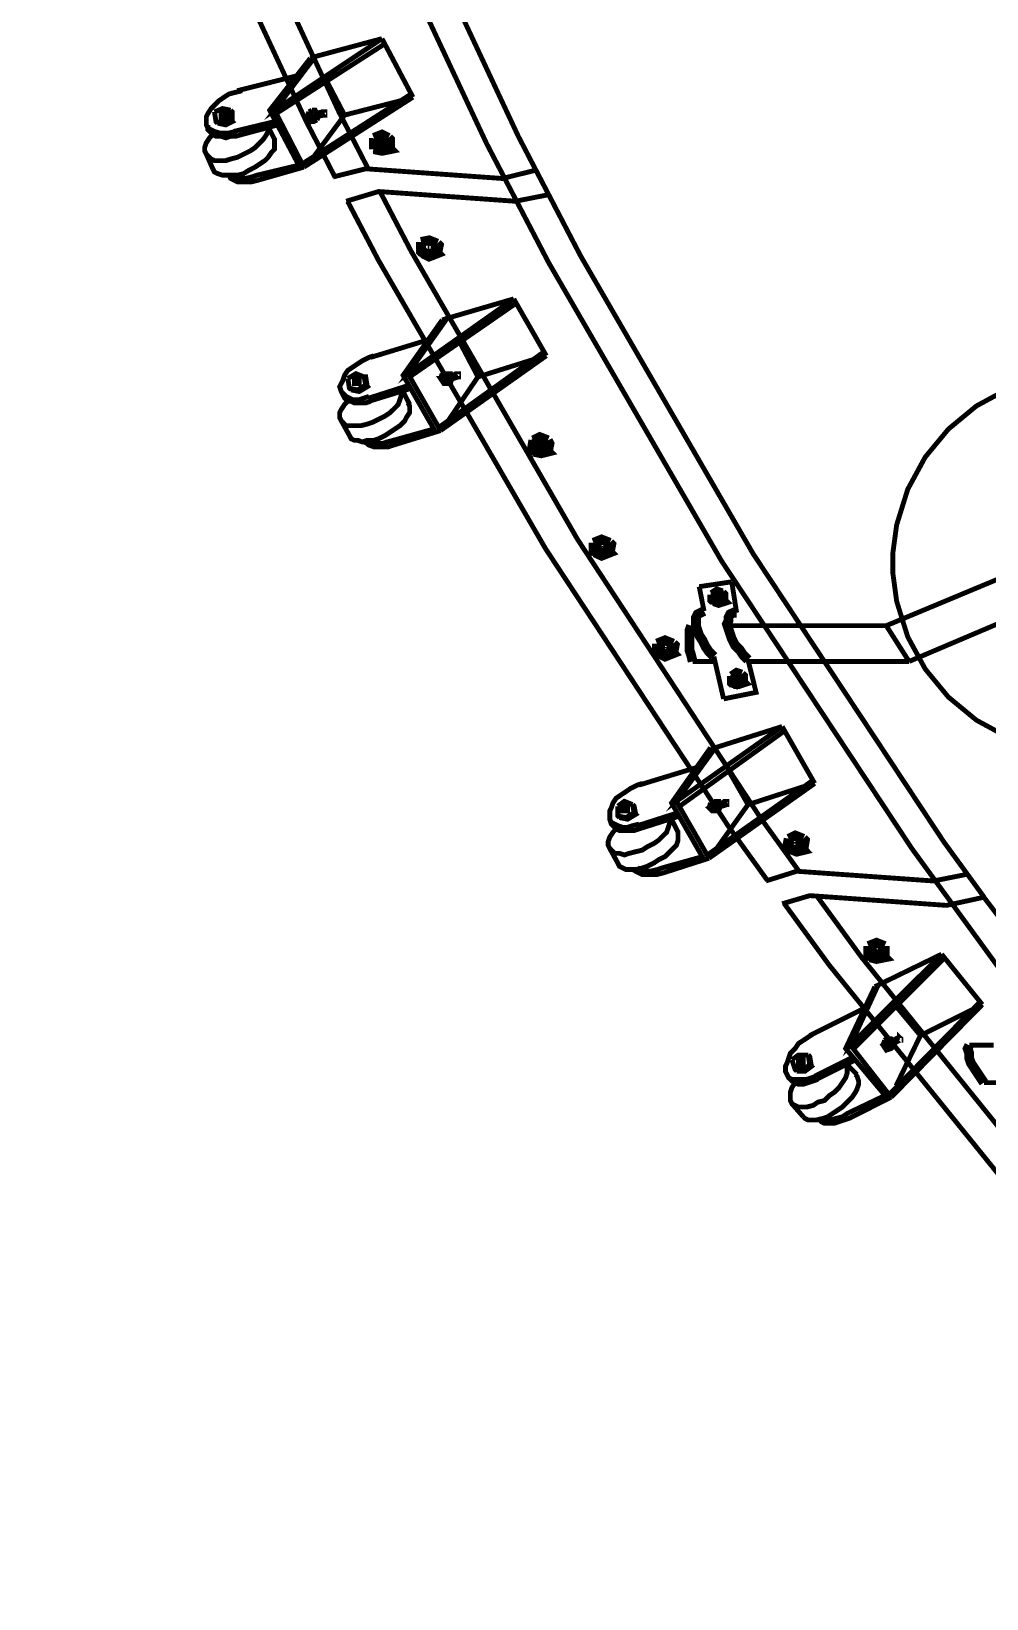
# Model space of a CAD drawing. Extents: x 0.3 to 11.4, y 0.3 to 16.3.
# Drawn here: x 4.717 to 5.696, y 6.372 to 7.979 of the extents above; entities that cross this region are included whole.
import ezdxf

# ---------------------------------------------------------------- set-up
doc = ezdxf.new("R2010")
doc.units = 0
doc.header["$MEASUREMENT"] = 0

msp = doc.modelspace()

# ---------------------------------------------------------------- linework, layer by layer
at = {"color": 0}
for points, const_width in [([(4.75375, 8.55225), (4.77533, 8.4911), (4.89546, 8.19015), (5.0319, 7.89621), (5.06158, 7.83854)], 0.005), ([(4.92632, 8.54986), (4.94868, 8.48654), (5.07351, 8.17503), (5.21576, 7.8711), (5.24675, 7.81153)], 0.005), ([(4.7194, 8.54221), (4.74104, 8.48112), (4.86165, 8.18028), (4.99843, 7.8865), (5.02815, 7.82889)], 0.005), ([(4.89372, 8.54221), (4.91607, 8.47894), (5.0409, 8.16764), (5.18317, 7.86387), (5.21414, 7.80431)], 0.005), ([(7.97444, 8.3711), (5.98443, 7.53276), (5.59278, 7.36947)], 0.005), ([(7.99447, 8.33778), (6.00444, 7.49778), (5.6161, 7.33279)], 0.005), ([(5.07611, 7.97114), (4.9661, 7.89779), (5.00776, 7.95281)], 0.005), ([(5.07943, 7.9661), (4.96778, 7.89442)], 0.005), ([(5.00776, 7.95281), (5.07611, 7.97114)], 0.005), ([(5.07611, 7.97114), (5.10781, 7.91114)], 0.005), ([(5.00276, 7.95111), (4.9611, 7.89779), (4.99278, 7.83778)], 0.005), ([(5.00776, 7.95281), (5.00276, 7.95111)], 0.005), ([(4.93278, 7.91775), (4.92611, 7.91613), (4.91943, 7.91444), (4.91444, 7.91114), (4.90944, 7.90776), (4.90446, 7.90278), (4.9011, 7.89947), (4.89779, 7.89442), (4.89611, 7.89111), (4.89611, 7.88613), (4.89611, 7.88276), (4.89779, 7.87944), (4.9011, 7.87776), (4.90446, 7.87608), (4.90944, 7.87446), (4.91444, 7.87446), (4.91943, 7.87446), (4.92611, 7.87608)], 0.005), ([(4.98779, 7.93278), (4.92779, 7.91775)], 0.005), ([(5.01942, 7.92779), (5.03776, 7.89279), (5.09614, 7.90776)], 0.005), ([(5.10612, 7.91444), (4.99447, 7.84278)], 0.005), ([(5.10781, 7.91114), (4.9961, 7.83946)], 0.005), ([(4.92111, 7.89779), (4.91276, 7.89947), (4.90446, 7.89611)], 0.005), ([(4.90776, 7.88444), (4.90608, 7.88613), (4.90446, 7.89611)], 0.005), ([(4.90608, 7.88613), (4.91276, 7.88444), (4.92111, 7.88781), (4.92111, 7.89779)], 0.005), ([(4.90776, 7.88444), (4.91613, 7.88276), (4.92279, 7.88613), (4.92111, 7.88781)], 0.005), ([(4.91276, 7.89111), (4.91276, 7.89279)], 0.005), ([(4.91444, 7.89279), (4.91276, 7.89279)], 0.005), ([(4.92279, 7.88613), (4.92279, 7.89611), (4.92111, 7.89779)], 0.005), ([(4.9661, 7.88613), (4.92443, 7.87608)], 0.005), ([(4.9661, 7.89779), (4.9611, 7.89779)], 0.005), ([(4.9661, 7.89779), (4.9961, 7.83946)], 0.005), ([(5.00276, 7.89279), (4.99946, 7.89111), (5.00276, 7.88613), (5.00444, 7.88781)], 0.005), ([(4.99946, 7.89111), (5.00108, 7.89611)], 0.005), ([(5.00444, 7.89779), (5.00108, 7.89611)], 0.005), ([(5.00444, 7.89779), (5.00276, 7.89279), (5.00444, 7.88781), (5.00944, 7.88781)], 0.005), ([(5.00944, 7.88781), (5.00613, 7.88613), (5.00276, 7.88613)], 0.005), ([(5.00444, 7.89779), (5.00776, 7.89779), (5.00944, 7.89442)], 0.005), ([(5.00444, 7.84776), (5.03776, 7.89279)], 0.005), ([(5.01611, 7.89611), (5.00613, 7.89442)], 0.005), ([(5.00613, 7.89442), (5.00613, 7.89279), (5.00613, 7.89111)], 0.005), ([(5.01779, 7.89279), (5.00613, 7.89111)], 0.005), ([(5.01112, 7.89111), (5.00944, 7.88781)], 0.005), ([(4.90278, 7.87278), (4.89947, 7.86947), (4.89611, 7.86442), (4.89442, 7.85943), (4.89442, 7.85612), (4.89611, 7.85275), (4.89779, 7.85113), (4.9011, 7.84776), (4.90446, 7.84614), (4.90944, 7.84614), (4.91613, 7.84614), (4.92111, 7.84776), (4.92779, 7.84944), (4.93446, 7.85275), (4.94114, 7.85612), (4.94613, 7.85943), (4.95111, 7.86442), (4.95443, 7.86778), (4.95779, 7.87278), (4.95942, 7.87608), (4.95942, 7.87944)], 0.005), ([(4.96946, 7.88276), (4.92611, 7.8711), (4.92111, 7.8711), (4.91613, 7.86947), (4.91114, 7.8711), (4.90608, 7.8711), (4.90278, 7.87278), (4.89947, 7.87608), (4.89779, 7.87776), (4.89779, 7.88276)], 0.005), ([(4.90278, 7.83778), (4.90446, 7.83442), (4.90776, 7.83279), (4.91276, 7.83111), (4.91613, 7.83111), (4.92279, 7.83111), (4.92779, 7.83111), (4.93446, 7.83279), (4.93946, 7.8361), (4.94613, 7.83946), (4.95111, 7.84278), (4.95611, 7.84614), (4.95942, 7.84944), (4.96278, 7.85444), (4.9661, 7.85781), (4.9661, 7.86279), (4.9661, 7.8661), (4.9661, 7.86947)], 0.005), ([(4.91613, 7.88276), (4.91276, 7.88444)], 0.005), ([(4.95942, 7.88112), (4.9661, 7.86778)], 0.005), ([(5.08279, 7.86947), (5.07611, 7.87278), (5.06776, 7.86947)], 0.01), ([(5.06776, 7.85781), (5.06776, 7.85943), (5.06776, 7.86947)], 0.01), ([(5.06776, 7.85943), (5.07443, 7.85781), (5.08279, 7.85943), (5.08279, 7.86947)], 0.01), ([(5.08442, 7.85781), (5.08442, 7.86778), (5.08279, 7.86947)], 0.01), ([(5.06776, 7.85781), (5.07611, 7.85612), (5.08442, 7.85781), (5.08279, 7.85943)], 0.01), ([(5.07275, 7.86279), (5.07275, 7.86442)], 0.01), ([(5.07443, 7.86442), (5.07611, 7.8661)], 0.01), ([(5.07611, 7.86442), (5.07443, 7.86442)], 0.01), ([(5.07611, 7.85612), (5.07443, 7.85781)], 0.01), ([(4.89611, 7.85275), (4.90278, 7.83778)], 0.005), ([(4.9961, 7.83946), (4.94943, 7.82611), (4.94276, 7.82443), (4.93778, 7.82443), (4.93278, 7.82443), (4.92779, 7.82443), (4.92443, 7.82611), (4.92111, 7.82781), (4.91943, 7.83111)], 0.005), ([(4.98942, 7.8411), (4.94775, 7.83111), (4.94276, 7.82943), (4.93608, 7.82781), (4.9311, 7.82781), (4.92611, 7.82943), (4.92279, 7.83111)], 0.005), ([(5.23281, 7.8361), (5.19943, 7.82781), (5.05946, 7.83778), (5.0261, 7.82943)], 0.005), ([(5.2461, 7.81108), (5.21278, 7.80447), (5.07275, 7.81446), (5.03944, 7.80447)], 0.005), ([(5.07438, 7.81381), (5.10596, 7.75331), (5.27647, 7.4579), (5.46376, 7.17275), (5.50364, 7.11735)], 0.005), ([(5.24675, 7.81153), (5.2794, 7.74881), (5.45643, 7.44308), (5.65136, 7.14839), (5.69299, 7.09119)], 0.005), ([(5.04101, 7.80419), (5.07264, 7.74371), (5.2436, 7.44851), (5.43115, 7.16363), (5.47108, 7.10824)], 0.005), ([(5.21414, 7.80431), (5.24685, 7.7416), (5.42399, 7.43582), (5.61897, 7.14106), (5.6606, 7.08388)], 0.005), ([(5.13276, 7.76113), (5.12446, 7.76443), (5.1161, 7.76281)], 0.01), ([(5.11778, 7.75108), (5.1161, 7.75276), (5.1161, 7.76281)], 0.01), ([(5.1161, 7.75276), (5.12278, 7.74946), (5.13113, 7.75276), (5.13276, 7.76113)], 0.01), ([(5.12446, 7.75776), (5.12278, 7.75776)], 0.01), ([(5.13276, 7.75108), (5.13444, 7.75944), (5.13276, 7.76113)], 0.01), ([(5.11778, 7.75108), (5.12446, 7.74778), (5.13276, 7.75108), (5.13113, 7.75276)], 0.01), ([(5.12446, 7.74778), (5.12278, 7.74946)], 0.01), ([(5.2111, 7.70443), (5.10275, 7.62776), (5.14279, 7.68446)], 0.005), ([(5.21278, 7.69943), (5.10444, 7.62446)], 0.005), ([(5.14279, 7.68446), (5.2111, 7.70443)], 0.005), ([(5.2111, 7.70443), (5.24447, 7.64611)], 0.005), ([(5.13781, 7.68278), (5.09776, 7.62608), (5.13113, 7.56776)], 0.005), ([(5.14279, 7.68446), (5.13781, 7.68278)], 0.005), ([(5.12446, 7.66276), (5.06446, 7.64442)], 0.005), ([(5.06776, 7.64611), (5.06278, 7.64442), (5.0561, 7.64111), (5.05111, 7.63781), (5.04611, 7.63444), (5.04113, 7.63112), (5.03776, 7.62608), (5.03614, 7.6211), (5.03444, 7.61778), (5.03276, 7.61442), (5.03444, 7.60943), (5.03614, 7.60781), (5.03944, 7.60444), (5.04275, 7.60275), (5.04611, 7.60113), (5.05279, 7.60113), (5.05778, 7.60275), (5.06278, 7.60444)], 0.005), ([(5.2411, 7.64947), (5.13444, 7.57275)], 0.005), ([(5.24447, 7.64611), (5.13612, 7.56944)], 0.005), ([(5.15608, 7.65944), (5.17443, 7.62446), (5.23281, 7.64279)], 0.005), ([(5.05778, 7.62446), (5.04943, 7.62776), (5.04113, 7.62278)], 0.005), ([(5.04443, 7.61111), (5.04275, 7.61279), (5.04113, 7.62278)], 0.005), ([(5.04275, 7.61279), (5.05111, 7.61111), (5.05946, 7.6161), (5.05778, 7.62446)], 0.005), ([(5.04443, 7.61111), (5.05279, 7.60943), (5.06108, 7.61442), (5.05946, 7.6161)], 0.005), ([(5.05111, 7.61947), (5.04943, 7.6211)], 0.005), ([(5.05111, 7.61947), (5.04943, 7.61947)], 0.005), ([(5.06108, 7.61442), (5.05946, 7.62446), (5.05778, 7.62446)], 0.005), ([(5.10444, 7.6161), (5.06278, 7.60275)], 0.005), ([(5.10612, 7.61279), (5.06278, 7.59944)], 0.005), ([(5.10275, 7.62776), (5.09776, 7.62608)], 0.005), ([(5.10275, 7.62776), (5.13612, 7.56944)], 0.005), ([(5.13943, 7.62278), (5.13612, 7.62278), (5.13943, 7.61778), (5.14111, 7.61778)], 0.005), ([(5.13612, 7.62278), (5.13781, 7.62776)], 0.005), ([(5.14111, 7.62776), (5.13781, 7.62776)], 0.005), ([(5.14111, 7.62776), (5.13943, 7.62278), (5.14111, 7.61778), (5.14611, 7.61778)], 0.005), ([(5.14611, 7.61778), (5.14279, 7.61778), (5.13943, 7.61778)], 0.005), ([(5.14111, 7.62776), (5.14611, 7.62776), (5.14611, 7.62608)], 0.005), ([(5.15278, 7.62776), (5.14279, 7.62446)], 0.005), ([(5.14279, 7.62446), (5.14279, 7.62278), (5.14279, 7.6211), (5.14442, 7.6211)], 0.005), ([(5.14279, 7.57781), (5.17443, 7.62446)], 0.005), ([(5.15446, 7.62446), (5.14442, 7.6211)], 0.005), ([(5.14779, 7.62278), (5.14611, 7.61778)], 0.005), ([(5.71804, 7.61253), (5.68506, 7.59462), (5.65636, 7.5709), (5.63265, 7.54221), (5.61475, 7.50922), (5.6034, 7.47276), (5.59944, 7.44342), (5.59944, 7.4336), (5.59944, 7.42383), (5.6034, 7.39447), (5.61475, 7.35807), (5.63265, 7.32508), (5.65636, 7.29633), (5.68506, 7.27263), (5.71804, 7.25472)], 0.005), ([(5.04113, 7.59944), (5.03776, 7.59614), (5.03444, 7.5911), (5.03276, 7.58778), (5.03276, 7.58279), (5.03444, 7.57943), (5.03614, 7.57781), (5.03944, 7.57443), (5.04275, 7.57443), (5.04943, 7.57443), (5.05447, 7.57443), (5.06108, 7.57611), (5.06614, 7.57781), (5.07275, 7.58111), (5.07943, 7.58442), (5.08442, 7.58778), (5.08946, 7.59278), (5.09278, 7.59614), (5.09446, 7.60113), (5.09614, 7.60612), (5.09614, 7.60943)], 0.005), ([(5.03444, 7.60943), (5.03614, 7.60612), (5.03776, 7.60275), (5.04113, 7.59944), (5.04443, 7.59944), (5.04779, 7.59776), (5.05279, 7.59776), (5.05946, 7.59776), (5.06446, 7.59944)], 0.005), ([(5.04275, 7.56446), (5.04443, 7.56108), (5.04779, 7.55946), (5.05111, 7.55946), (5.0561, 7.55778), (5.06108, 7.55946), (5.06776, 7.55946), (5.07275, 7.56108), (5.07943, 7.56446), (5.08442, 7.56776), (5.08946, 7.57112), (5.09446, 7.57443), (5.09944, 7.57943), (5.10113, 7.58279), (5.10444, 7.58778), (5.10444, 7.5911), (5.10444, 7.59446), (5.10275, 7.59776)], 0.005), ([(5.05279, 7.60943), (5.05111, 7.61111)], 0.005), ([(5.09776, 7.60943), (5.10444, 7.59614)], 0.005), ([(5.03444, 7.57943), (5.04275, 7.56446)], 0.005), ([(5.13612, 7.56944), (5.08778, 7.55447), (5.08279, 7.55279), (5.07781, 7.55279), (5.07275, 7.55279), (5.06776, 7.55279), (5.06278, 7.55447), (5.06108, 7.5561), (5.05778, 7.55778)], 0.005), ([(5.12944, 7.57112), (5.08778, 7.55946), (5.08111, 7.55778), (5.07611, 7.5561), (5.07113, 7.5561), (5.06614, 7.55778), (5.06278, 7.55946)], 0.005), ([(5.2461, 7.55946), (5.23779, 7.56278), (5.23112, 7.55946)], 0.01), ([(5.23112, 7.54779), (5.22944, 7.54943), (5.23112, 7.55946)], 0.01), ([(5.22944, 7.54943), (5.23779, 7.54779), (5.24447, 7.54943), (5.2461, 7.55946)], 0.01), ([(5.23112, 7.54779), (5.23942, 7.54611), (5.2461, 7.54779), (5.24447, 7.54943)], 0.01), ([(5.23942, 7.55447), (5.23611, 7.55447)], 0.01), ([(5.23779, 7.55447), (5.23779, 7.5561)], 0.01), ([(5.23942, 7.54611), (5.23779, 7.54779)], 0.01), ([(5.2461, 7.54779), (5.24778, 7.5561), (5.2461, 7.55946)], 0.01), ([(5.30946, 7.45443), (5.30111, 7.45779), (5.29275, 7.45443)], 0.01), ([(5.29443, 7.44444), (5.29275, 7.44612), (5.29275, 7.45443)], 0.01), ([(5.29275, 7.44612), (5.29943, 7.44276), (5.30778, 7.44612), (5.30946, 7.45443)], 0.01), ([(5.30111, 7.45111), (5.29943, 7.45111)], 0.01), ([(5.30111, 7.44943), (5.30111, 7.45111)], 0.01), ([(5.30946, 7.44444), (5.31108, 7.45281), (5.30946, 7.45443)], 0.01), ([(5.29443, 7.44444), (5.30111, 7.44114), (5.30946, 7.44444), (5.30778, 7.44612)], 0.01), ([(5.30111, 7.44114), (5.29943, 7.44276)], 0.01), ([(5.43446, 7.41444), (5.4011, 7.40944)], 0.005), ([(5.4011, 7.40944), (5.40608, 7.38444)], 0.005), ([(5.42443, 7.40278), (5.41943, 7.40446), (5.41444, 7.4011)], 0.01), ([(5.41444, 7.39611), (5.41943, 7.39442), (5.42443, 7.39611), (5.42443, 7.40278)], 0.01), ([(5.41613, 7.39442), (5.41444, 7.39611), (5.41444, 7.4011)], 0.01), ([(5.42611, 7.39442), (5.42611, 7.4011), (5.42443, 7.40278)], 0.01), ([(5.43446, 7.41444), (5.43946, 7.38276)], 0.005), ([(5.41613, 7.39442), (5.42111, 7.39279), (5.42611, 7.39442), (5.42443, 7.39611)], 0.01), ([(5.41943, 7.39779), (5.41943, 7.39947)], 0.01), ([(5.42111, 7.39279), (5.41943, 7.39442)], 0.01), ([(5.39279, 7.36947), (5.39111, 7.36442), (5.39111, 7.36111), (5.39111, 7.35612), (5.39111, 7.34944), (5.39111, 7.34446), (5.39279, 7.33946), (5.39442, 7.33279)], 0.01), ([(5.40608, 7.38444), (5.40278, 7.38276), (5.39947, 7.38112), (5.39779, 7.37776), (5.39779, 7.37446), (5.39779, 7.36947), (5.39947, 7.36442), (5.4011, 7.35943), (5.40446, 7.35444), (5.40776, 7.34776), (5.41114, 7.34278), (5.41613, 7.33778)], 0.01), ([(5.43946, 7.38276), (5.43608, 7.38276), (5.43278, 7.38112), (5.4311, 7.37776), (5.4311, 7.37446), (5.42947, 7.3711), (5.4311, 7.3661), (5.43278, 7.36111), (5.43446, 7.35612), (5.43778, 7.34944), (5.44276, 7.34446), (5.44613, 7.33946), (5.45111, 7.33442)], 0.01), ([(5.37446, 7.35113), (5.3661, 7.35444), (5.35781, 7.35113)], 0.01), ([(5.39779, 7.36947), (5.39279, 7.36947)], 0.005), ([(5.59278, 7.36947), (5.4311, 7.36947)], 0.005), ([(5.59278, 7.36947), (5.6161, 7.33279)], 0.005), ([(5.35943, 7.3411), (5.35781, 7.34278), (5.35781, 7.35113)], 0.01), ([(5.35781, 7.34278), (5.36442, 7.33946), (5.37278, 7.34278), (5.37446, 7.35113)], 0.01), ([(5.35943, 7.3411), (5.3661, 7.33778), (5.37446, 7.3411), (5.37278, 7.34278)], 0.01), ([(5.3661, 7.34776), (5.36442, 7.34776)], 0.01), ([(5.3661, 7.33778), (5.36442, 7.33946)], 0.01), ([(5.3661, 7.34614), (5.3661, 7.34776)], 0.01), ([(5.37446, 7.3411), (5.37608, 7.34944), (5.37446, 7.35113)], 0.01), ([(5.41775, 7.33279), (5.39442, 7.33279)], 0.005), ([(5.41613, 7.33778), (5.42611, 7.29443)], 0.005), ([(5.45111, 7.33442), (5.45942, 7.30111), (5.42611, 7.29443)], 0.005), ([(5.44444, 7.31944), (5.43946, 7.32112), (5.43446, 7.31776)], 0.01), ([(5.6161, 7.33279), (5.45111, 7.33279)], 0.005), ([(5.43446, 7.31108), (5.43946, 7.30946), (5.44444, 7.31278), (5.44444, 7.31944)], 0.01), ([(5.43608, 7.30946), (5.43446, 7.31108), (5.43446, 7.31776)], 0.01), ([(5.43608, 7.30946), (5.44114, 7.30946), (5.44613, 7.31108), (5.44444, 7.31278)], 0.01), ([(5.43946, 7.31614), (5.43778, 7.31446)], 0.01), ([(5.43946, 7.31446), (5.43946, 7.31614)], 0.01), ([(5.44114, 7.30946), (5.43946, 7.30946)], 0.01), ([(5.44613, 7.31108), (5.44613, 7.31776), (5.44444, 7.31944)], 0.01), ([(5.48611, 7.26611), (5.37776, 7.18946), (5.41775, 7.24447)], 0.005), ([(5.48779, 7.26113), (5.38113, 7.18446)], 0.005), ([(5.41775, 7.24447), (5.48611, 7.26611)], 0.005), ([(5.48611, 7.26611), (5.51942, 7.20779)], 0.005), ([(5.41276, 7.24447), (5.37278, 7.18778), (5.40608, 7.12944)], 0.005), ([(5.41775, 7.24447), (5.41276, 7.24447)], 0.005), ([(5.39947, 7.22444), (5.33946, 7.20611)], 0.005), ([(5.51779, 7.2111), (5.40944, 7.13444)], 0.005), ([(5.4311, 7.22114), (5.45111, 7.18608), (5.50776, 7.20443)], 0.005), ([(5.34278, 7.20779), (5.33778, 7.20611), (5.33111, 7.20281), (5.32611, 7.19943), (5.32113, 7.19612), (5.31614, 7.19276), (5.31278, 7.18778), (5.31108, 7.18278), (5.30946, 7.17947), (5.30946, 7.17443), (5.30946, 7.17111), (5.31108, 7.16775), (5.31446, 7.16613), (5.31776, 7.16444), (5.32275, 7.16276), (5.32781, 7.16276), (5.33279, 7.16444), (5.33946, 7.16613)], 0.005), ([(5.51942, 7.20779), (5.41114, 7.13112)], 0.005), ([(5.33279, 7.18608), (5.32443, 7.18946), (5.31776, 7.18446)], 0.005), ([(5.31776, 7.17443), (5.32611, 7.17279), (5.33442, 7.17779), (5.33279, 7.18608)], 0.005), ([(5.31944, 7.17279), (5.31776, 7.17443), (5.31776, 7.18446)], 0.005), ([(5.32611, 7.1811), (5.32443, 7.1811)], 0.005), ([(5.3361, 7.17611), (5.33442, 7.18446), (5.33279, 7.18608)], 0.005), ([(5.37776, 7.18946), (5.37278, 7.18778)], 0.005), ([(5.37776, 7.18946), (5.41114, 7.13112)], 0.005), ([(5.41444, 7.18446), (5.41114, 7.18278), (5.41444, 7.17947), (5.41775, 7.17947)], 0.005), ([(5.41114, 7.18278), (5.41276, 7.18778)], 0.005), ([(5.41613, 7.18946), (5.41276, 7.18778)], 0.005), ([(5.41613, 7.18946), (5.41444, 7.18446), (5.41775, 7.17947), (5.42111, 7.17947)], 0.005), ([(5.42111, 7.17947), (5.41943, 7.17947), (5.41444, 7.17947)], 0.005), ([(5.41613, 7.18946), (5.42111, 7.18946), (5.42111, 7.18778)], 0.005), ([(5.42947, 7.18946), (5.41775, 7.18608)], 0.005), ([(5.41775, 7.18608), (5.41775, 7.18446), (5.41775, 7.18278), (5.41943, 7.18278)], 0.005), ([(5.41775, 7.13943), (5.45111, 7.18608)], 0.005), ([(5.42947, 7.18608), (5.41943, 7.18278)], 0.005), ([(5.42279, 7.18446), (5.42111, 7.17947)], 0.005), ([(5.31614, 7.16114), (5.31278, 7.15776), (5.30946, 7.15278), (5.30778, 7.14779), (5.30778, 7.14442), (5.30946, 7.14111), (5.31108, 7.13943), (5.31446, 7.13613), (5.31944, 7.13613), (5.32443, 7.13444), (5.32943, 7.13613), (5.3361, 7.13781), (5.34278, 7.13943), (5.34776, 7.14279), (5.35444, 7.14611), (5.35943, 7.14947), (5.36442, 7.15446), (5.36778, 7.15776), (5.36947, 7.16276), (5.3711, 7.16775), (5.37278, 7.17111)], 0.005), ([(5.38113, 7.17443), (5.33946, 7.16114), (5.33442, 7.15944), (5.32943, 7.15944), (5.32443, 7.15944), (5.31944, 7.15944), (5.31614, 7.16114), (5.31278, 7.16444), (5.31108, 7.16613), (5.30946, 7.17111)], 0.005), ([(5.31944, 7.17279), (5.32781, 7.17111), (5.3361, 7.17611), (5.33442, 7.17779)], 0.005), ([(5.32781, 7.17111), (5.32611, 7.17279)], 0.005), ([(5.37944, 7.17779), (5.33778, 7.16444)], 0.005), ([(5.37278, 7.17111), (5.37944, 7.15776)], 0.005), ([(5.31776, 7.12608), (5.31944, 7.12278), (5.32275, 7.1211), (5.32611, 7.11947), (5.33111, 7.11947), (5.3361, 7.11947), (5.34278, 7.1211), (5.34776, 7.12278), (5.35444, 7.12608), (5.35943, 7.12944), (5.3661, 7.13276), (5.36947, 7.13613), (5.37446, 7.14111), (5.37776, 7.14442), (5.37944, 7.14947), (5.37944, 7.15278), (5.37944, 7.15608), (5.37944, 7.15944)], 0.005), ([(5.49278, 7.14111), (5.4911, 7.14279), (5.49278, 7.1511)], 0.01), ([(5.4911, 7.14279), (5.49946, 7.13943), (5.50613, 7.14111), (5.50776, 7.1511)], 0.01), ([(5.50776, 7.1511), (5.49946, 7.15446), (5.49278, 7.1511)], 0.01), ([(5.49778, 7.14611), (5.4961, 7.14611)], 0.01), ([(5.49946, 7.14611), (5.49946, 7.14779)], 0.01), ([(5.50108, 7.14779), (5.49946, 7.14779)], 0.01), ([(5.50776, 7.13943), (5.50944, 7.14947), (5.50776, 7.1511)], 0.01), ([(5.30946, 7.14111), (5.31776, 7.12608)], 0.005), ([(5.41114, 7.13112), (5.36442, 7.1161), (5.35781, 7.11442), (5.35275, 7.11442), (5.34776, 7.11442), (5.34278, 7.11442), (5.33946, 7.1161), (5.3361, 7.11778), (5.33279, 7.11947)], 0.005), ([(5.40446, 7.13276), (5.36279, 7.1211), (5.35781, 7.11947), (5.35113, 7.11778), (5.34614, 7.11778), (5.3411, 7.11947), (5.33778, 7.1211)], 0.005), ([(5.49278, 7.14111), (5.50108, 7.13781), (5.50776, 7.13943), (5.50613, 7.14111)], 0.01), ([(5.50108, 7.13781), (5.49946, 7.13943)], 0.01), ([(5.67443, 7.11442), (5.64111, 7.10781), (5.50108, 7.11778), (5.46946, 7.10781)], 0.005), ([(5.69276, 7.0911), (5.65446, 7.08279), (5.51443, 7.09278), (5.48611, 7.08442)], 0.005), ([(5.48812, 7.08479), (5.53424, 7.02165), (5.77989, 6.71783), (6.04492, 6.43083), (6.10075, 6.37603)], 0.005), ([(5.52186, 7.09212), (5.56776, 7.02914), (5.81222, 6.72613), (6.07601, 6.43983), (6.13157, 6.38514)], 0.005), ([(5.6606, 7.08388), (5.7066, 7.02072), (5.95171, 6.71674), (6.21625, 6.42958), (6.27197, 6.37472)], 0.005), ([(5.69276, 7.0911), (5.83442, 6.90608), (5.98112, 6.72613), (6.13276, 6.54943), (6.28944, 6.37776)], 0.005), ([(5.5911, 7.04113), (5.58279, 7.04443), (5.57443, 7.04113)], 0.01), ([(5.57611, 7.02946), (5.57443, 7.03108), (5.57443, 7.04113)], 0.01), ([(5.57443, 7.03108), (5.58111, 7.02946), (5.58946, 7.03108), (5.5911, 7.04113)], 0.01), ([(5.57611, 7.02946), (5.58279, 7.02778), (5.5911, 7.02946), (5.58946, 7.03108)], 0.01), ([(5.57943, 7.03444), (5.57943, 7.03614)], 0.01), ([(5.58279, 7.03614), (5.58111, 7.03614)], 0.01), ([(5.58279, 7.03614), (5.58279, 7.03776)], 0.01), ([(5.5911, 7.02946), (5.5911, 7.03944), (5.5911, 7.04113)], 0.01), ([(5.64947, 7.03276), (5.5561, 6.93946), (5.58442, 7.00108)], 0.005), ([(5.65278, 7.02946), (5.55946, 6.93608)], 0.005), ([(5.58279, 7.02778), (5.58111, 7.02946)], 0.01), ([(5.58442, 7.00108), (5.64947, 7.03276)], 0.005), ([(5.64947, 7.03276), (5.69114, 6.98112)], 0.005), ([(5.58111, 6.99946), (5.55111, 6.93608), (5.59446, 6.88444)], 0.005), ([(5.58442, 7.00108), (5.58111, 6.99946)], 0.005), ([(5.57113, 6.97775), (5.51443, 6.94943)], 0.005), ([(5.68946, 6.98443), (5.59614, 6.88943)], 0.005), ([(5.69114, 6.98112), (5.59776, 6.88612)], 0.005), ([(5.60275, 6.97944), (5.62776, 6.94943), (5.6811, 6.97613)], 0.005), ([(5.51779, 6.95111), (5.51281, 6.94775), (5.50776, 6.94444), (5.50276, 6.94114), (5.49946, 6.93608), (5.49447, 6.9311), (5.49278, 6.92611), (5.4911, 6.92111), (5.48942, 6.91775), (5.48942, 6.91276), (5.4911, 6.90944), (5.49278, 6.90608), (5.4961, 6.90446), (5.50108, 6.90446), (5.50444, 6.90446), (5.51112, 6.90446), (5.51611, 6.90608), (5.52111, 6.90776)], 0.005), ([(5.5561, 6.93946), (5.55111, 6.93608)], 0.005), ([(5.5561, 6.93946), (5.59776, 6.88612)], 0.005), ([(5.59278, 6.94114), (5.58946, 6.93946), (5.59278, 6.93446), (5.59614, 6.93608)], 0.005), ([(5.58946, 6.93946), (5.5911, 6.94444)], 0.005), ([(5.59278, 6.94613), (5.5911, 6.94444)], 0.005), ([(5.59278, 6.94613), (5.59278, 6.94114), (5.59614, 6.93608), (5.59944, 6.93778)], 0.005), ([(5.59278, 6.94613), (5.59776, 6.94613), (5.59944, 6.94444)], 0.005), ([(5.59944, 6.93778), (5.59776, 6.93608), (5.59278, 6.93446)], 0.005), ([(5.60612, 6.94775), (5.59614, 6.94276)], 0.005), ([(5.59614, 6.94276), (5.59614, 6.94114), (5.59614, 6.93946), (5.59776, 6.93946)], 0.005), ([(5.60612, 6.94444), (5.59776, 6.93946)], 0.005), ([(5.60113, 6.94114), (5.59944, 6.93778)], 0.005), ([(5.60275, 6.89779), (5.62776, 6.94943)], 0.005), ([(5.67779, 6.93946), (5.67611, 6.93608), (5.67779, 6.9311), (5.67779, 6.92611), (5.67947, 6.92111), (5.68278, 6.91613), (5.68608, 6.91114), (5.68946, 6.90608), (5.69276, 6.9011)], 0.01), ([(5.67779, 6.93946), (5.70281, 6.93946)], 0.005), ([(5.51281, 6.92947), (5.50276, 6.92947), (5.4961, 6.92443)], 0.005), ([(5.50108, 6.91276), (5.49946, 6.91444), (5.4961, 6.92443)], 0.005), ([(5.49946, 6.91444), (5.50776, 6.91444), (5.51443, 6.91943), (5.51281, 6.92947)], 0.005), ([(5.50613, 6.92279), (5.50444, 6.92111)], 0.005), ([(5.50613, 6.92111), (5.50613, 6.92279)], 0.005), ([(5.51611, 6.91775), (5.51443, 6.92779), (5.51281, 6.92947)], 0.005), ([(5.55946, 6.92779), (5.51942, 6.90776)], 0.005), ([(5.56108, 6.92443), (5.52111, 6.90446)], 0.005), ([(5.49278, 6.90776), (5.49278, 6.90608), (5.4961, 6.90278), (5.49946, 6.9011), (5.50276, 6.89947), (5.50776, 6.89947), (5.51281, 6.9011), (5.51779, 6.90278), (5.52279, 6.90446)], 0.005), ([(5.49946, 6.9011), (5.4961, 6.89611), (5.49447, 6.89111), (5.49447, 6.88612), (5.49447, 6.88276), (5.4961, 6.87944), (5.49946, 6.87776), (5.50276, 6.87608), (5.50613, 6.87608), (5.51112, 6.87608), (5.51779, 6.87776), (5.52279, 6.88113), (5.52946, 6.88276), (5.53444, 6.88781), (5.53944, 6.89111), (5.54443, 6.89611), (5.54779, 6.9011), (5.55111, 6.90608), (5.55279, 6.91114), (5.55279, 6.91613), (5.55279, 6.91943)], 0.005), ([(5.50108, 6.91276), (5.50944, 6.91276), (5.51611, 6.91775), (5.51443, 6.91943)], 0.005), ([(5.50944, 6.91276), (5.50776, 6.91444)], 0.005), ([(5.50776, 6.8661), (5.50944, 6.86442), (5.51281, 6.86279), (5.51779, 6.86279), (5.52111, 6.86279), (5.52778, 6.86442), (5.53276, 6.8661), (5.53776, 6.86947), (5.54275, 6.87278), (5.54779, 6.87608), (5.55279, 6.88113), (5.55778, 6.88612), (5.56108, 6.89111), (5.56278, 6.89442), (5.56446, 6.89947), (5.56446, 6.90278), (5.56278, 6.90776), (5.56108, 6.90944)], 0.005), ([(5.55279, 6.91943), (5.56278, 6.90944)], 0.005), ([(5.69276, 6.9011), (5.71778, 6.9011)], 0.005), ([(5.4961, 6.87944), (5.50776, 6.8661)], 0.005), ([(5.59776, 6.88612), (5.55447, 6.86442), (5.54943, 6.86279), (5.54443, 6.86111), (5.53944, 6.85943), (5.53444, 6.85943), (5.52946, 6.85943), (5.5261, 6.86111), (5.52447, 6.86279)], 0.005), ([(5.5911, 6.88781), (5.55279, 6.86947), (5.54779, 6.8661), (5.54113, 6.86442), (5.53614, 6.86279), (5.53276, 6.86279), (5.52778, 6.86442)], 0.005)]:
    msp.add_lwpolyline(points, dxfattribs=dict(at, const_width=const_width))
for points, const_width in [([(4.91613, 7.89279), (4.91613, 7.89442), (4.91444, 7.89442), (4.91276, 7.89442), (4.91114, 7.89442), (4.91114, 7.89279), (4.91114, 7.89111), (4.91114, 7.88943), (4.91276, 7.88943), (4.91444, 7.88943), (4.91444, 7.89111), (4.91613, 7.89111), (4.91613, 7.89279)], 0.005), ([(5.01611, 7.89611), (5.01611, 7.89442), (5.01611, 7.89279), (5.01779, 7.89279), (5.01779, 7.89442), (5.01779, 7.89611), (5.01611, 7.89611)], 0.005), ([(5.07781, 7.86442), (5.07781, 7.8661), (5.07611, 7.86778), (5.07443, 7.86778), (5.07275, 7.8661), (5.07275, 7.86442), (5.07113, 7.86442), (5.07275, 7.86442), (5.07275, 7.86279), (5.07443, 7.86279), (5.07611, 7.86279), (5.07781, 7.86279), (5.07781, 7.86442)], 0.01), ([(5.12776, 7.75776), (5.12608, 7.75944), (5.12446, 7.75944), (5.12278, 7.75944), (5.1211, 7.75944), (5.1211, 7.75776), (5.1211, 7.75612), (5.12278, 7.75612), (5.12446, 7.75612), (5.12608, 7.75612), (5.12776, 7.75776)], 0.01), ([(5.1211, 7.75612), (5.1211, 7.75612)], 0.01), ([(5.12446, 7.75776), (5.12446, 7.75776)], 0.01), ([(5.12776, 7.75776), (5.12776, 7.75776)], 0.01), ([(5.05279, 7.6211), (5.05111, 7.6211), (5.05111, 7.62278), (5.04943, 7.62278), (5.04943, 7.6211), (5.04779, 7.6211), (5.04779, 7.61947), (5.04779, 7.61778), (5.04943, 7.61778), (5.05111, 7.61778), (5.05279, 7.61778), (5.05279, 7.61947), (5.05279, 7.6211)], 0.005), ([(5.15278, 7.62776), (5.15278, 7.62608), (5.15278, 7.62446), (5.15446, 7.62446), (5.15446, 7.62608), (5.15446, 7.62776), (5.15278, 7.62776)], 0.005), ([(5.2411, 7.55447), (5.2411, 7.5561), (5.23942, 7.5561), (5.23942, 7.55778), (5.23779, 7.55778), (5.23611, 7.55778), (5.23611, 7.5561), (5.23443, 7.5561), (5.23443, 7.55447), (5.23443, 7.55279), (5.23611, 7.55279), (5.23779, 7.55279), (5.23942, 7.55279), (5.2411, 7.55279), (5.2411, 7.55447)], 0.01), ([(5.23443, 7.55279), (5.23443, 7.55279)], 0.01), ([(5.30447, 7.45111), (5.30279, 7.45111), (5.30279, 7.45281), (5.30111, 7.45281), (5.29943, 7.45281), (5.29779, 7.45281), (5.29779, 7.45111), (5.29779, 7.44943), (5.29943, 7.44943), (5.29943, 7.44775), (5.30111, 7.44775), (5.30279, 7.44943), (5.30447, 7.44943), (5.30447, 7.45111)], 0.01), ([(5.29779, 7.44943), (5.29779, 7.44943)], 0.01), ([(5.30447, 7.45111), (5.30447, 7.45111)], 0.01), ([(5.42111, 7.39947), (5.42111, 7.4011), (5.41943, 7.4011), (5.41775, 7.4011), (5.41775, 7.39947), (5.41775, 7.39779), (5.41943, 7.39779), (5.42111, 7.39779), (5.42111, 7.39947)], 0.01), ([(5.41775, 7.39779), (5.41775, 7.39779)], 0.01), ([(5.41943, 7.39947), (5.41943, 7.39947)], 0.01), ([(5.42111, 7.39947), (5.42111, 7.39947)], 0.01), ([(5.36947, 7.34776), (5.36947, 7.34944), (5.36778, 7.34944), (5.3661, 7.34944), (5.36442, 7.34944), (5.36279, 7.34944), (5.36279, 7.34776), (5.36279, 7.34614), (5.36442, 7.34614), (5.36442, 7.34446), (5.3661, 7.34446), (5.36778, 7.34614), (5.36947, 7.34614), (5.36947, 7.34776)], 0.01), ([(5.36279, 7.34614), (5.36279, 7.34614)], 0.01), ([(5.36947, 7.34776), (5.36947, 7.34776)], 0.01), ([(5.44114, 7.31614), (5.43946, 7.31776), (5.43778, 7.31614), (5.43778, 7.31446), (5.43946, 7.31446), (5.44114, 7.31446), (5.44114, 7.31614)], 0.01), ([(5.43778, 7.31446), (5.43778, 7.31446)], 0.01), ([(5.44114, 7.31614), (5.44114, 7.31614)], 0.01), ([(5.32781, 7.18278), (5.32611, 7.18278), (5.32611, 7.18446), (5.32443, 7.18446), (5.32443, 7.18278), (5.32275, 7.18278), (5.32275, 7.1811), (5.32275, 7.17947), (5.32443, 7.17947), (5.32611, 7.17947), (5.32781, 7.17947), (5.32781, 7.1811), (5.32781, 7.18278)], 0.005), ([(5.32611, 7.1811), (5.32611, 7.1811)], 0.005), ([(5.42947, 7.18946), (5.42779, 7.18946), (5.42779, 7.18778), (5.42779, 7.18608), (5.42947, 7.18608), (5.42947, 7.18778), (5.42947, 7.18946)], 0.005), ([(5.50276, 7.14779), (5.50276, 7.14947), (5.50108, 7.14947), (5.49946, 7.14947), (5.49778, 7.14947), (5.4961, 7.14779), (5.4961, 7.14611), (5.49778, 7.14611), (5.49778, 7.14442), (5.49946, 7.14442), (5.50108, 7.14442), (5.50108, 7.14611), (5.50276, 7.14611), (5.50276, 7.14779)], 0.01), ([(5.50276, 7.14779), (5.50276, 7.14779)], 0.01), ([(5.67779, 7.10275), (5.67779, 7.10275)], 0.005), ([(5.54943, 7.04611), (5.54943, 7.04611)], 0.005), ([(5.5861, 7.03614), (5.5861, 7.03776), (5.58442, 7.03776), (5.58442, 7.03944), (5.58279, 7.03944), (5.58111, 7.03944), (5.57943, 7.03776), (5.57943, 7.03614), (5.57943, 7.03444), (5.58111, 7.03444), (5.58279, 7.03444), (5.58442, 7.03444), (5.58442, 7.03614), (5.5861, 7.03614)], 0.01), ([(5.60612, 6.94775), (5.60612, 6.94613), (5.60612, 6.94444), (5.60781, 6.94444), (5.60781, 6.94613), (5.60612, 6.94775)], 0.005), ([(5.50776, 6.92279), (5.50776, 6.92443), (5.50613, 6.92443), (5.50444, 6.92443), (5.50276, 6.92443), (5.50276, 6.92279), (5.50276, 6.92111), (5.50276, 6.91943), (5.50444, 6.91943), (5.50613, 6.91943), (5.50776, 6.91943), (5.50776, 6.92111), (5.50776, 6.92279)], 0.005)]:
    msp.add_lwpolyline(points, close=True, dxfattribs=dict(at, const_width=const_width))

# ---------------------------------------------------------------- texts
msp.add_text('Tension Bar', height=0.07, rotation=301.388, dxfattribs=at).set_placement((5.67611, 8.07111))

doc.saveas('drawing.dxf')
